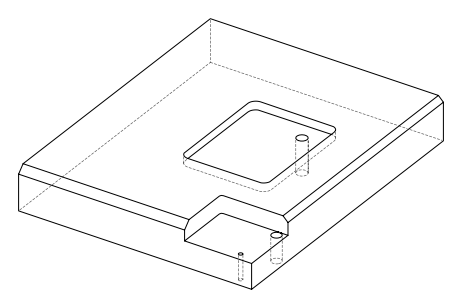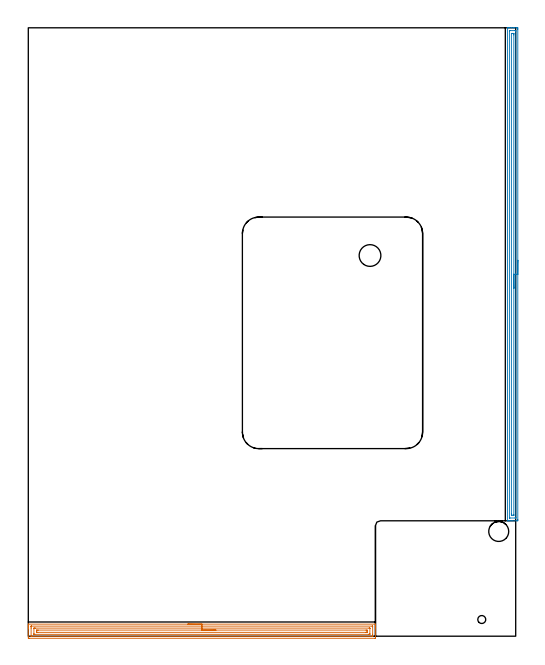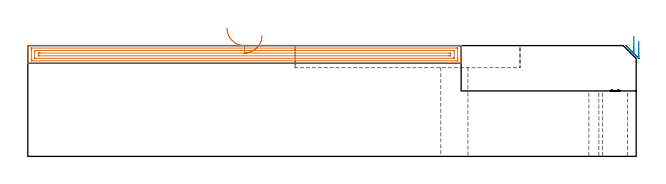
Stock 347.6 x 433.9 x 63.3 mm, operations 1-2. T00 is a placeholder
(PLAN: 10 operations, 7 tool changes, 107.1 min)
(1 AREA_MILL | FG_CHAMFER_SURFACE | UGT0205_001 | 8.14 min | 12919 mm3)
(2 AREA_MILL_1 | FG_CHAMFER_SURFACE_1 | UGT0205_001 | 8.64 min | 9758 mm3)
(3 MILL_CORNER_NOTCH_RECTANGULAR | CORNER_NOTCH_RECTANGULAR | NXT0201_008 | Follow Part, ap 1.5, ae 75% | 81.61 min | 212689 mm3)
(4 MILL_RECTANGULAR_POCKET | POCKET_RECTANGULAR_STRAIGHT | UGT0201_105 | Follow Part, ap 5.5, ae 75% | 7.87 min | 265873 mm3)
(5 SPOT_DRILL | STEP1HOLE | NXT0321_9005460120000 | 0.04 min | 22 mm3)
(6 SPOT_DRILL_1 | STEP1HOLE_2 | NXT0321_9005460120000 | 0.03 min | 23 mm3)
(7 DRILL_THROUGH_HOLE_INTO_CENTER | STEP1HOLE | NXT0301_062 | 0.18 min | 2419 mm3)
(8 DRILL_TO_ENLARGE_THROUGH_HOLE | STEP1HOLE | NXT0301_105 | 0.18 min | 3541 mm3)
(9 INDEXABLE_INSERT_DRILL_THROUGH_HOLE_FROM_SOLID | STEP1HOLE_1 | NXT0302_002 | 0.22 min | 9555 mm3)
(10 DRILL_THROUGH_HOLE_INTO_CENTER_1 | STEP1HOLE_2 | NXT0301_028 | 0.17 min | 938 mm3)
(TOOL UGT0205_001 | Chamfer Mill 20 x 3 x 45 deg. | D20 FL50 Z2)
(TOOL NXT0201_008 | ENDMILL 6mm [2P460-0600-NA 1630] | D6 FL26 Z6)
(TOOL UGT0201_105 | End Mill 22 mm | D22 FL25 Z2)
(TOOL NXT0321_9005460120000 | NC Spot Drill, 142deg, 12mm, Carbide, Uncoated | D12 PA142 FL30 Z2)
(TOOL NXT0301_062 | Carbide Drill 9.1mm [860.1-0910-027A1-MM 2214] | D9.1 PA140 FL47 Z2)
(TOOL NXT0301_105 | Carbide Drill 14.25mm [860.1-1425-071A1-MM 2214] | D14.25 PA140 FL83 Z2)
(TOOL NXT0302_002 | Index. Insert Drill 15.5mm [880-D1550L20-05] | D15.5 PA176 FL78 Z2)
(TOOL NXT0301_028 | Carbide Drill 5.7mm [860.1-0570-046A1-MM 2214] | D5.7 PA140 FL70 Z2)
(OP 1 AREA_MILL)
G17 G21 G94 G90
T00 M6
G54
G17 G0 G90 X113.8 Y8.6 S1061 M3
G43 Z73.3 H0
G94 G1 X113.838 Z72.428 F250.
X113.952 Z71.563
X114.141 Z70.712
X114.403 Z69.88
X114.737 Z69.074
X115.14 Z68.3
X115.608 Z67.564
X116.14 Z66.872
X116.729 Z66.229
X117.372 Z65.639
X118.064 Z65.108
X118.8 Z64.64
X119.574 Z64.237
X120.38 Z63.903
X121.212 Z63.641
X122.063 Z63.452
X122.928 Z63.338
X123.8 Z63.3
X247.438
X247.59 Y8.597 Z63.288
X247.593 Y8.549 Z63.24
X247.6 Y8.169 Z62.868
Y7.765 Z62.464
Y7.116 Z61.811
Y5.9 Z60.597
Y5.333 Z60.027
Y-0.908 Z53.79
X247.598 Y-1.193 Z53.504
X247.59 Y-1.492 Z53.206
X247.291 Y-1.499 Z53.199
X0.609 Y-1.5 Z53.2
X0.306 Y-1.497 Z53.202
X0.01 Y-1.492 Z53.206
X0. Y-1.191 Z53.506
Y5.333 Z60.027
Y5.9 Z60.597
Y6.225 Z60.921
Y6.792 Z61.488
Y7.116 Z61.811
Y7.765 Z62.464
Y8.169 Z62.868
X0.007 Y8.549 Z63.24
X0.01 Y8.605 Z63.295
X0.159 Y8.6 Z63.3
X123.8
Y7.186 Z61.886
X245.206 Y7.185 Z61.885
X245.275 Y7.184 Z61.884
X245.414 Y7.179 Z61.879
X245.59 Y7.166 Z61.866
X245.592 Y7.116 Z61.816
X245.598 Y6.724 Z61.424
X245.6 Y1.373 Z56.073
Y0.482 Z55.182
X245.596 Y-0.016 Z54.684
X245.593 Y-0.064 Z54.636
X245.591 Y-0.073 Z54.627
X245.575 Y-0.079 Z54.621
X245.485 Y-0.082 Z54.618
X245.345 Y-0.085 Z54.615
X2.394
X2.324 Y-0.084 Z54.616
X2.185 Y-0.079 Z54.621
X2.01 Y-0.066 Z54.634
X2.008 Y-0.016 Z54.684
X2.002 Y0.376 Z55.076
X2. Y5.727 Z60.427
Y6.618 Z61.318
X2.003 Y7.116 Z61.816
X2.006 Y7.164 Z61.864
X2.009 Y7.173 Z61.873
X2.025 Y7.179 Z61.879
X2.115 Y7.182 Z61.882
X2.255 Y7.185 Z61.885
X123.8 Y7.186 Z61.886
Y5.772 Z60.472
X242.982 Y5.771 Z60.471
X243.42 Y5.769 Z60.469
X243.566 Y5.767 Z60.467
X243.583 Y5.765 Z60.465
X243.59 Y5.727 Z60.427
X243.596 Y5.632 Z60.332
X243.599 Y5.512 Z60.212
Y1.767 Z56.467
X243.598 Y1.59 Z56.29
X243.59 Y1.409 Z56.109
X243.576 Y1.335 Z56.035
X243.53 Y1.333 Z56.033
X243.42 Y1.331 Z56.031
X242.967 Y1.329 Z56.029
X242.528
X4.618
X4.18 Y1.33 Z56.03
X4.034 Y1.333 Z56.033
X4.017 Y1.335 Z56.035
X4.01 Y1.373 Z56.073
X4.004 Y1.468 Z56.168
X4.001 Y1.588 Z56.288
Y5.333 Z60.033
X4.002 Y5.51 Z60.21
X4.01 Y5.691 Z60.391
X4.024 Y5.765 Z60.465
X4.07 Y5.767 Z60.467
X4.18 Y5.77 Z60.47
X4.633 Y5.771 Z60.471
X5.072 Y5.772 Z60.472
X123.8
Y4.357 Z59.057
X240.827
X241.558 Y4.35 Z59.05
X241.59 Y4.346 Z59.046
X241.594 Y4.3 Z59.
X241.598 Y4.198 Z58.898
X241.6 Y3.122 Z57.822
X241.598 Y2.908 Z57.608
X241.594 Y2.801 Z57.501
X241.59 Y2.753 Z57.453
X241.544 Y2.749 Z57.449
X240.742 Y2.743 Z57.443
X240.658
X6.773
X6.042 Y2.75 Z57.45
X6.01 Y2.755 Z57.455
X6.005 Y2.8 Z57.5
X6.002 Y2.902 Z57.602
X6. Y3.978 Z58.678
X6.002 Y4.192 Z58.892
X6.006 Y4.299 Z58.999
X6.01 Y4.347 Z59.047
X6.056 Y4.351 Z59.051
X6.858 Y4.357 Z59.057
X6.942
X123.8
X124.672 Z59.095
X125.536 Z59.209
X126.388 Z59.398
X127.22 Z59.66
X128.026 Z59.994
X128.8 Z60.397
X129.536 Z60.866
X130.228 Z61.397
X130.871 Z61.986
X131.46 Z62.629
X131.991 Z63.322
X132.46 Z64.057
X132.863 Z64.831
X133.197 Z65.637
X133.459 Z66.469
X133.648 Z67.321
X133.762 Z68.186
X133.8 Z69.057
G0 Z73.3
M5
M2
(OP 2 AREA_MILL_1)
G17 G21 G94 G90
T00 M6
G54
G17 G0 G90 X349.1 Y268.1 S1061 M3
G43 Z73.3 H0
Z65.9
G94 G1 Y268.062 Z65.028 F250.
Y267.948 Z64.164
Y267.759 Z63.312
Y267.497 Z62.48
Y267.163 Z61.674
Y266.76 Z60.9
Y266.292 Z60.164
Y265.76 Z59.472
Y265.171 Z58.829
Y264.528 Z58.24
Y263.836 Z57.708
Y263.1 Z57.24
Y262.326 Z56.837
Y261.52 Z56.503
Y260.688 Z56.241
Y259.836 Z56.052
Y258.972 Z55.938
Y258.1 Z55.9
Y83.233
X349.099 Y82.924 Z55.901
X349.094 Y82.346 Z55.904
X349.092 Y82.308 Z55.906
X348.518 Y82.3 Z56.479
X344.955 Z60.04
X343.525 Z61.471
X343.173 Z61.822
X342.468 Z62.532
X342.161 Z62.839
X341.754 Z63.237
X341.703 Y82.31 Z63.288
X341.7 Y82.477 Z63.3
Y433.723
X341.703 Y433.89 Z63.288
X341.752 Y433.893 Z63.24
X342.16 Y433.9 Z62.839
X342.468 Z62.531
X343.173 Z61.822
X344.416 Z60.581
X345.845 Z59.15
X346.467 Z58.529
X348.249 Z56.748
X348.518 Y433.898 Z56.479
X349.092 Y433.892 Z55.906
X349.094 Y433.854 Z55.904
X349.099 Y433.276 Z55.901
X349.1 Y432.692 Z55.9
Y258.1
X347.686 Z57.314
X347.685 Y84.593 Z57.315
X347.681 Y84.476 Z57.319
X347.672 Y84.31 Z57.328
X347.627 Y84.307 Z57.373
X347.146 Y84.301 Z57.854
X343.582 Z61.418
X343.173 Y84.307 Z61.827
X343.122 Y84.31 Z61.878
X343.116 Y84.534 Z61.884
X343.114 Y84.652 Z61.886
X343.115 Y431.607 Z61.885
X343.119 Y431.725 Z61.881
X343.128 Y431.89 Z61.872
X343.173 Y431.893 Z61.827
X343.655 Y431.899 Z61.345
X347.218 Z57.782
X347.627 Y431.893 Z57.373
X347.678 Y431.89 Z57.322
X347.684 Y431.666 Z57.316
X347.686 Y431.548 Z57.314
Y258.1
X346.272 Z58.728
X346.271 Y86.499 Z58.729
Y86.392
X346.268 Y86.339 Z58.732
X346.265 Y86.32 Z58.735
X346.24 Y86.31 Z58.76
X346.042 Y86.301 Z58.958
X344.955 Y86.3 Z60.045
X344.757 Y86.302 Z60.243
X344.625 Y86.307 Z60.375
X344.535 Y86.314 Z60.465
X344.532 Y86.357 Z60.468
X344.53 Y86.499 Z60.47
X344.528 Y86.926 Z60.472
Y87.392
Y429.701
X344.529 Y429.808 Z60.471
X344.532 Y429.861 Z60.468
X344.535 Y429.88 Z60.465
X344.56 Y429.89 Z60.44
X344.758 Y429.899 Z60.242
X345.845 Y429.9 Z59.155
X346.043 Y429.898 Z58.957
X346.175 Y429.893 Z58.825
X346.265 Y429.886 Z58.735
X346.268 Y429.843 Z58.732
X346.27 Y429.701 Z58.73
X346.272 Y429.274 Z58.728
Y428.808
Y258.1
Y257.228 Z58.766
Y256.364 Z58.88
Y255.512 Z59.069
Y254.68 Z59.332
Y253.874 Z59.665
Y253.1 Z60.068
Y252.364 Z60.537
Y251.672 Z61.068
Y251.029 Z61.657
Y250.44 Z62.301
Y249.908 Z62.993
Y249.44 Z63.728
Y249.037 Z64.502
Y248.703 Z65.308
Y248.441 Z66.14
Y248.252 Z66.992
Y248.138 Z67.857
Y248.1 Z68.728
G0 Z73.3
M5
M2
